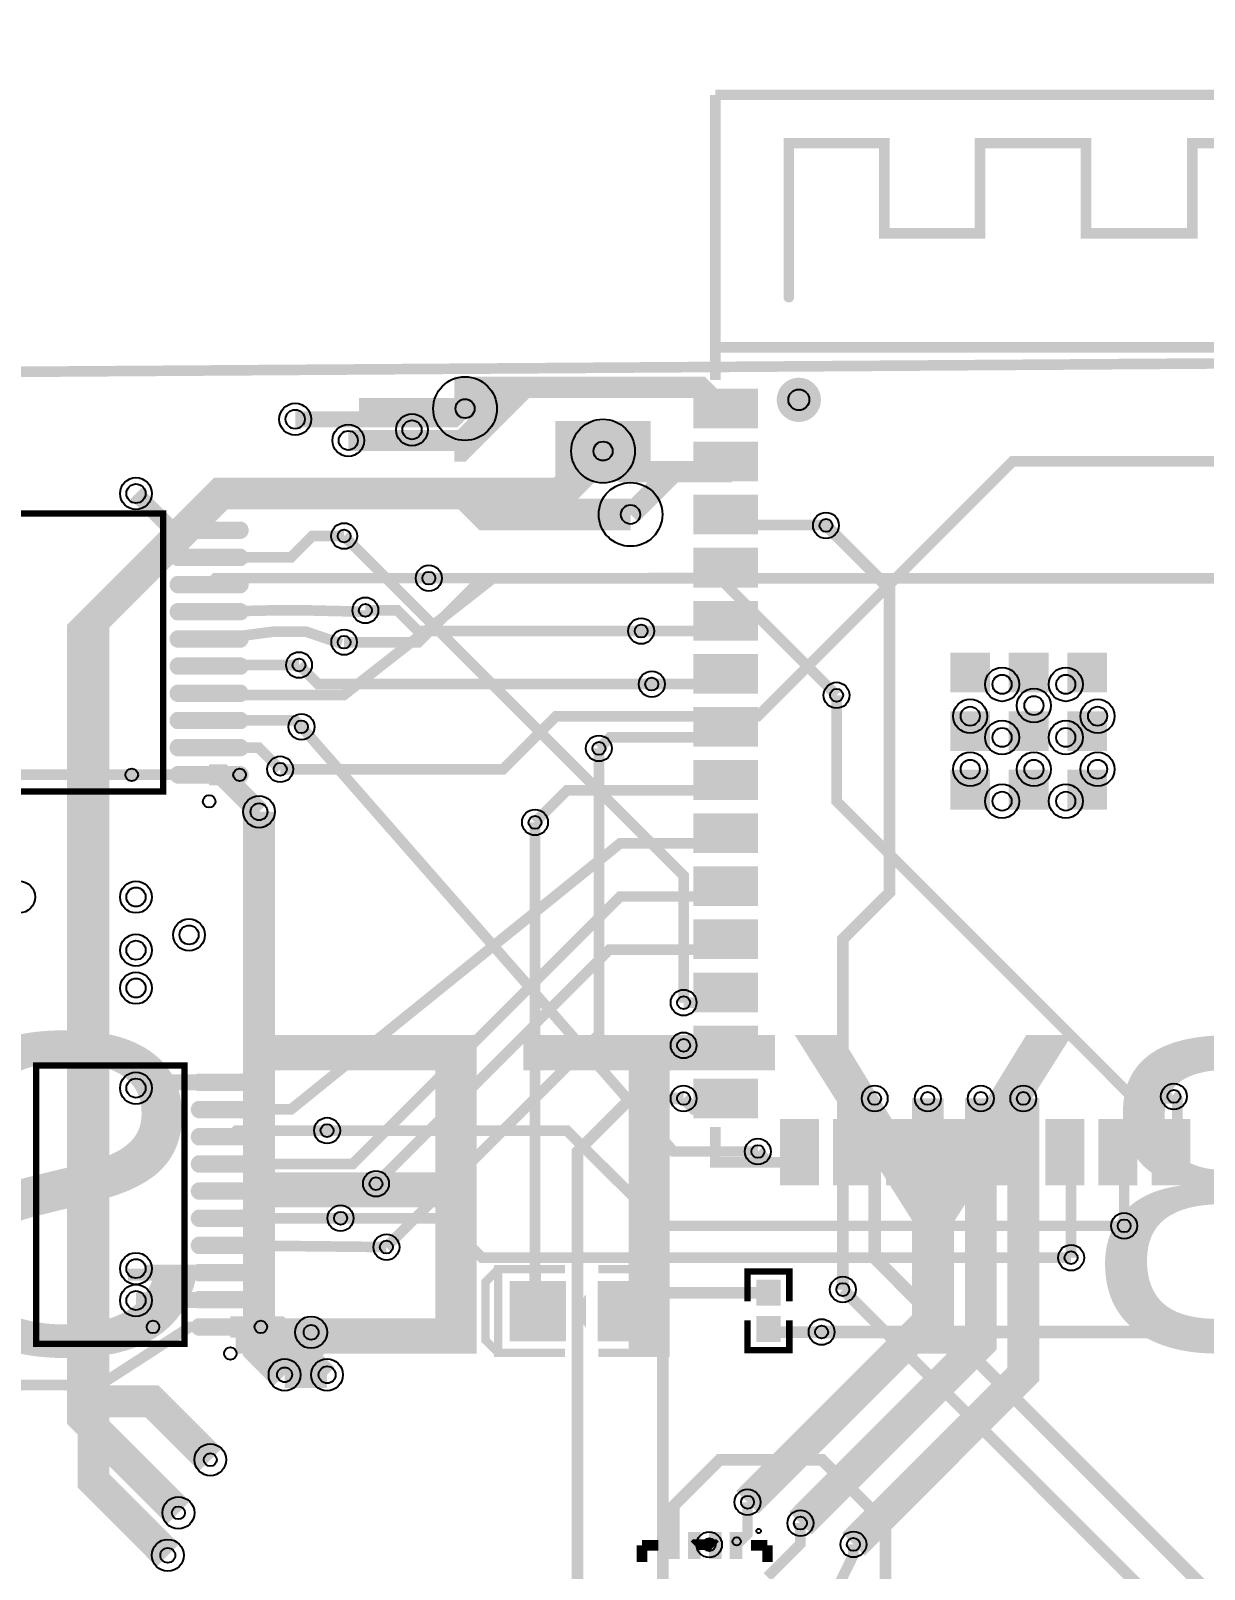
# Model space of a CAD drawing. Extents: x -4009 to 365, y -1285 to 1536.
# Drawn here: x -3369 to -2264, y 87 to 1536 of the extents above; entities that cross this region are included whole.
import ezdxf

# ---------------------------------------------------------------- set-up
doc = ezdxf.new("R2010")
doc.units = 9
for name, color, linetype, true_color in [('BoardOutLine', 7, 'Continuous', 0xff00ff), ('BottomLayer', 7, 'Continuous', 0x0000ff), ('Document', 7, 'Continuous', 0xffffff), ('Hole', 7, 'Continuous', 0x222222), ('Inner3', 7, 'Continuous', 0x00ff00), ('Inner4', 7, 'Continuous', 0xbc8e00), ('Multi-Layer', 7, 'Continuous', 0xc0c0c0), ('TopLayer', 7, 'Continuous', 0xff0000), ('TopPasteMaskLayer', 7, 'Continuous', 0x808080), ('TopSilkLayer', 7, 'Continuous', 0xffcc00), ('TopSolderMaskLayer', 7, 'Continuous', 0x800080)]:
    doc.layers.add(name, color=color, linetype=linetype, true_color=true_color)
doc.styles.get("Standard").update_dxf_attribs({"font": 'arial.ttf'})

msp = doc.modelspace()

# ---------------------------------------------------------------- hatches: boundary and pattern name
at = {"layer": 'Document'}
msp.add_hatch(color=256, dxfattribs=at).paths.add_polyline_path([(-2655, 1435), (-2655.7, 1435), (-2656.3, 1434.8), (-2656.9, 1434.6), (-2657.5, 1434.3), (-2658, 1434), (-2658.5, 1433.5), (-2659, 1433), (-2659.3, 1432.5), (-2659.6, 1431.9), (-2659.8, 1431.3), (-2660, 1430.7), (-2660, 1430), (-2660, 1285), (-2660, 1284.3), (-2659.8, 1283.7), (-2659.6, 1283.1), (-2659.3, 1282.5), (-2659, 1282), (-2658.5, 1281.5), (-2658, 1281), (-2657.5, 1280.7), (-2656.9, 1280.4), (-2656.3, 1280.2), (-2655.7, 1280), (-2655, 1280), (-2654.3, 1280), (-2653.7, 1280.2), (-2653.1, 1280.4), (-2652.5, 1280.7), (-2652, 1281), (-2651.5, 1281.5), (-2651, 1282), (-2650.7, 1282.5), (-2650.4, 1283.1), (-2650.2, 1283.7), (-2650, 1284.3), (-2650, 1285), (-2650, 1425), (-2570, 1425), (-2570, 1345), (-2570, 1344.3), (-2569.8, 1343.7), (-2569.6, 1343.1), (-2569.3, 1342.5), (-2569, 1342), (-2568.5, 1341.5), (-2568, 1341), (-2567.5, 1340.7), (-2566.9, 1340.4), (-2566.3, 1340.2), (-2565.7, 1340), (-2565, 1340), (-2475, 1340), (-2474.3, 1340), (-2473.7, 1340.2), (-2473.1, 1340.4), (-2472.5, 1340.7), (-2472, 1341), (-2471.5, 1341.5), (-2471, 1342), (-2470.7, 1342.5), (-2470.4, 1343.1), (-2470.2, 1343.7), (-2470, 1344.3), (-2470, 1345), (-2470, 1425), (-2380, 1425), (-2380, 1345), (-2380, 1344.3), (-2379.8, 1343.7), (-2379.6, 1343.1), (-2379.3, 1342.5), (-2379, 1342), (-2378.5, 1341.5), (-2378, 1341), (-2377.5, 1340.7), (-2376.9, 1340.4), (-2376.3, 1340.2), (-2375.7, 1340), (-2375, 1340), (-2275, 1340), (-2274.3, 1340), (-2273.7, 1340.2), (-2273.1, 1340.4), (-2272.5, 1340.7), (-2272, 1341), (-2271.5, 1341.5), (-2271, 1342), (-2270.7, 1342.5), (-2270.4, 1343.1), (-2270.2, 1343.7), (-2270, 1344.3), (-2270, 1345), (-2270, 1425), (-2170.7, 1425), (-2167.7, 1425), (-2167.7, 1237.7), (-2167.7, 1237), (-2167.5, 1236.4), (-2167.3, 1235.8), (-2167, 1235.2), (-2166.7, 1234.6), (-2166.2, 1234.2), (-2165.8, 1233.7), (-2165.2, 1233.4), (-2164.6, 1233.1), (-2164, 1232.9), (-2163.4, 1232.7), (-2162.7, 1232.7), (-2162.1, 1232.7), (-2161.4, 1232.9), (-2160.8, 1233.1), (-2160.2, 1233.4), (-2159.7, 1233.7), (-2159.2, 1234.2), (-2158.7, 1234.6), (-2158.4, 1235.2), (-2158.1, 1235.8), (-2157.9, 1236.4), (-2157.8, 1237), (-2157.7, 1237.7), (-2157.7, 1425), (-2087.7, 1425), (-2087.7, 1237.7), (-2087.7, 1237), (-2087.5, 1236.4), (-2087.3, 1235.8), (-2087, 1235.2), (-2086.7, 1234.6), (-2086.2, 1234.2), (-2085.8, 1233.7), (-2085.2, 1233.4), (-2084.6, 1233.1), (-2084, 1232.9), (-2083.4, 1232.7), (-2082.7, 1232.7), (-2082.1, 1232.7), (-2081.4, 1232.9), (-2080.8, 1233.1), (-2080.2, 1233.4), (-2079.7, 1233.7), (-2079.2, 1234.2), (-2078.7, 1234.6), (-2078.4, 1235.2), (-2078.1, 1235.8), (-2077.9, 1236.4), (-2077.8, 1237), (-2077.7, 1237.7), (-2077.7, 1430), (-2077.8, 1430.7), (-2077.9, 1431.3), (-2078.1, 1431.9), (-2078.4, 1432.5), (-2078.7, 1433), (-2079.2, 1433.5), (-2079.7, 1434), (-2080.2, 1434.3), (-2080.8, 1434.6), (-2081.4, 1434.8), (-2082.1, 1435), (-2082.7, 1435), (-2162.7, 1435), (-2170.7, 1435), (-2275, 1435), (-2275.7, 1435), (-2276.3, 1434.8), (-2276.9, 1434.6), (-2277.5, 1434.3), (-2278, 1434), (-2278.5, 1433.5), (-2279, 1433), (-2279.3, 1432.5), (-2279.6, 1431.9), (-2279.8, 1431.3), (-2280, 1430.7), (-2280, 1430), (-2280, 1350), (-2370, 1350), (-2370, 1430), (-2370, 1430.7), (-2370.2, 1431.3), (-2370.4, 1431.9), (-2370.7, 1432.5), (-2371, 1433), (-2371.5, 1433.5), (-2372, 1434), (-2372.5, 1434.3), (-2373.1, 1434.6), (-2373.7, 1434.8), (-2374.3, 1435), (-2375, 1435), (-2475, 1435), (-2475.7, 1435), (-2476.3, 1434.8), (-2476.9, 1434.6), (-2477.5, 1434.3), (-2478, 1434), (-2478.5, 1433.5), (-2479, 1433), (-2479.3, 1432.5), (-2479.6, 1431.9), (-2479.8, 1431.3), (-2480, 1430.7), (-2480, 1430), (-2480, 1350), (-2560, 1350), (-2560, 1430), (-2560, 1430.7), (-2560.2, 1431.3), (-2560.4, 1431.9), (-2560.7, 1432.5), (-2561, 1433), (-2561.5, 1433.5), (-2562, 1434), (-2562.5, 1434.3), (-2563.1, 1434.6), (-2563.7, 1434.8), (-2564.3, 1435), (-2565, 1435)])
at = {"layer": 'TopLayer'}
for points in [[(-2744, 1197.9), (-2685, 1197.9), (-2685, 1162.5), (-2744, 1162.5)], [(-2873.3, 1112.4), (-2873.3, 1167.6), (-2786.7, 1167.6), (-2786.7, 1112.4)], [(-2744, 1147.9), (-2685, 1147.9), (-2685, 1112.5), (-2744, 1112.5)], [(-2744, 1097.9), (-2685, 1097.9), (-2685, 1062.5), (-2744, 1062.5)], [(-3228.2, 1058.3, -0.785398), (-3228.2, 1072.6), (-3174, 1072.6, -0.785398), (-3174, 1058.3)], [(-3228.2, 1032.7, -0.785398), (-3228.2, 1047), (-3174, 1047, -0.785398), (-3174, 1032.7)], [(-2744, 1047.9), (-2685, 1047.9), (-2685, 1012.5), (-2744, 1012.5)], [(-3228.2, 1007.1, -0.785398), (-3228.2, 1021.4), (-3174, 1021.4, -0.785398), (-3174, 1007.1)], [(-3228.2, 981.5, -0.785398), (-3228.2, 995.8), (-3174, 995.8, -0.785398), (-3174, 981.5)], [(-2744, 997.9), (-2685, 997.9), (-2685, 962.5), (-2744, 962.5)], [(-3228.2, 955.9, -0.785398), (-3228.2, 970.2), (-3174, 970.2, -0.785398), (-3174, 955.9)], [(-3228.2, 930.3, -0.785398), (-3228.2, 944.6), (-3174, 944.6, -0.785398), (-3174, 930.3)], [(-2744, 947.9), (-2685, 947.9), (-2685, 912.5), (-2744, 912.5)], [(-2501.9, 913.7), (-2501.9, 949.1), (-2466.5, 949.1), (-2466.5, 913.7)], [(-2446.8, 913.7), (-2446.8, 949.1), (-2411.3, 949.1), (-2411.3, 913.7)], [(-2391.7, 913.7), (-2391.7, 949.1), (-2356.2, 949.1), (-2356.2, 913.7)], [(-3228.2, 904.7, -0.785398), (-3228.2, 919), (-3174, 919, -0.785398), (-3174, 904.7)], [(-3228.2, 879.1, -0.785398), (-3228.2, 893.4), (-3174, 893.4, -0.785398), (-3174, 879.1)], [(-2744, 897.9), (-2685, 897.9), (-2685, 862.5), (-2744, 862.5)], [(-2501.9, 858.5), (-2501.9, 894), (-2466.5, 894), (-2466.5, 858.5)], [(-2446.8, 858.5), (-2446.8, 894), (-2411.3, 894), (-2411.3, 858.5)], [(-2391.7, 858.5), (-2391.7, 894), (-2356.2, 894), (-2356.2, 858.5)], [(-3228.2, 853.5, -0.785398), (-3228.2, 867.9), (-3174, 867.9, -0.785398), (-3174, 853.5)], [(-3228.2, 827.9, -0.785398), (-3228.2, 842.3), (-3174, 842.3, -0.785398), (-3174, 827.9)], [(-2744, 847.9), (-2685, 847.9), (-2685, 812.5), (-2744, 812.5)], [(-2501.9, 803.4), (-2501.9, 838.9), (-2466.5, 838.9), (-2466.5, 803.4)], [(-2446.8, 803.4), (-2446.8, 838.8), (-2411.3, 838.8), (-2411.3, 803.4)], [(-2391.7, 803.4), (-2391.7, 838.9), (-2356.2, 838.9), (-2356.2, 803.4)], [(-2744, 797.9), (-2685, 797.9), (-2685, 762.5), (-2744, 762.5)], [(-2744, 747.9), (-2685, 747.9), (-2685, 712.5), (-2744, 712.5)], [(-2744, 697.9), (-2685, 697.9), (-2685, 662.5), (-2744, 662.5)], [(-2744, 647.9), (-2685, 647.9), (-2685, 612.5), (-2744, 612.5)], [(-2744, 597.9), (-2685, 597.9), (-2685, 562.5), (-2744, 562.5)], [(-3208.2, 538.3, -0.785398), (-3208.2, 552.6), (-3154, 552.6, -0.785398), (-3154, 538.3)], [(-2744, 547.9), (-2685, 547.9), (-2685, 512.5), (-2744, 512.5)], [(-3208.2, 512.7, -0.785398), (-3208.2, 527), (-3154, 527, -0.785398), (-3154, 512.7)], [(-2662.7, 450.3), (-2662.7, 509.3), (-2627.3, 509.3), (-2627.3, 450.3)], [(-2612.7, 450.3), (-2612.7, 509.3), (-2577.3, 509.3), (-2577.3, 450.3)], [(-2562.7, 450.3), (-2562.7, 509.3), (-2527.3, 509.3), (-2527.3, 450.3)], [(-2512.7, 450.3), (-2512.7, 509.3), (-2477.3, 509.3), (-2477.3, 450.3)], [(-2462.7, 450.3), (-2462.7, 509.3), (-2427.3, 509.3), (-2427.3, 450.3)], [(-2412.7, 450.3), (-2412.7, 509.3), (-2377.3, 509.3), (-2377.3, 450.3)], [(-2362.7, 450.3), (-2362.7, 509.3), (-2327.3, 509.3), (-2327.3, 450.3)], [(-2312.7, 450.3), (-2312.7, 509.3), (-2277.3, 509.3), (-2277.3, 450.3)], [(-3208.2, 487.1, -0.785398), (-3208.2, 501.4), (-3154, 501.4, -0.785398), (-3154, 487.1)], [(-3208.2, 461.5, -0.785398), (-3208.2, 475.8), (-3154, 475.8, -0.785398), (-3154, 461.5)], [(-3208.2, 435.9, -0.785398), (-3208.2, 450.2), (-3154, 450.2, -0.785398), (-3154, 435.9)], [(-3208.2, 410.3, -0.785398), (-3208.2, 424.6), (-3154, 424.6, -0.785398), (-3154, 410.3)], [(-3208.2, 384.7, -0.785398), (-3208.2, 399), (-3154, 399, -0.785398), (-3154, 384.7)], [(-3208.2, 359.1, -0.785398), (-3208.2, 373.4), (-3154, 373.4, -0.785398), (-3154, 359.1)], [(-3208.2, 333.5, -0.785398), (-3208.2, 347.9), (-3154, 347.9, -0.785398), (-3154, 333.5)], [(-2865.7, 302.5), (-2916.9, 302.5), (-2916.9, 357.5), (-2865.7, 357.5)], [(-2783.1, 302.5), (-2834.2, 302.5), (-2834.2, 357.5), (-2783.1, 357.5)], [(-2684.8, 336.2), (-2663.5, 336.2), (-2663.5, 358.4), (-2684.8, 358.4)], [(-3208.2, 307.9, -0.785398), (-3208.2, 322.3), (-3154, 322.3, -0.785398), (-3154, 307.9)], [(-2684.8, 324.4), (-2663.5, 324.4), (-2663.5, 302.1), (-2684.8, 302.1)], [(-2768.7, 121.1), (-2758.8, 121.1), (-2758.8, 97.5), (-2768.7, 97.5)], [(-2749, 121.1), (-2739.1, 121.1), (-2739.1, 97.5), (-2749, 97.5)], [(-2729.3, 121.1), (-2719.4, 121.1), (-2719.4, 97.5), (-2729.3, 97.5)], [(-2709.6, 121.1), (-2699.8, 121.1), (-2699.8, 97.5), (-2709.6, 97.5)]]:
    msp.add_hatch(color=256, dxfattribs=at).paths.add_polyline_path(points)
at = {"layer": 'TopPasteMaskLayer'}
for points in [[(-2744, 1197.9), (-2685, 1197.9), (-2685, 1162.5), (-2744, 1162.5)], [(-2873.3, 1112.4), (-2873.3, 1167.6), (-2786.7, 1167.6), (-2786.7, 1112.4)], [(-2744, 1147.9), (-2685, 1147.9), (-2685, 1112.5), (-2744, 1112.5)], [(-2744, 1097.9), (-2685, 1097.9), (-2685, 1062.5), (-2744, 1062.5)], [(-3228.2, 1058.3, -0.785398), (-3228.2, 1072.6), (-3174, 1072.6, -0.785398), (-3174, 1058.3)], [(-3228.2, 1032.7, -0.785398), (-3228.2, 1047), (-3174, 1047, -0.785398), (-3174, 1032.7)], [(-2744, 1047.9), (-2685, 1047.9), (-2685, 1012.5), (-2744, 1012.5)], [(-3228.2, 1007.1, -0.785398), (-3228.2, 1021.4), (-3174, 1021.4, -0.785398), (-3174, 1007.1)], [(-3228.2, 981.5, -0.785398), (-3228.2, 995.8), (-3174, 995.8, -0.785398), (-3174, 981.5)], [(-2744, 997.9), (-2685, 997.9), (-2685, 962.5), (-2744, 962.5)], [(-3228.2, 955.9, -0.785398), (-3228.2, 970.2), (-3174, 970.2, -0.785398), (-3174, 955.9)], [(-3228.2, 930.3, -0.785398), (-3228.2, 944.6), (-3174, 944.6, -0.785398), (-3174, 930.3)], [(-2744, 947.9), (-2685, 947.9), (-2685, 912.5), (-2744, 912.5)], [(-2501.9, 913.7), (-2501.9, 949.1), (-2466.5, 949.1), (-2466.5, 913.7)], [(-2446.8, 913.7), (-2446.8, 949.1), (-2411.3, 949.1), (-2411.3, 913.7)], [(-2391.7, 913.7), (-2391.7, 949.1), (-2356.2, 949.1), (-2356.2, 913.7)], [(-3228.2, 904.7, -0.785398), (-3228.2, 919), (-3174, 919, -0.785398), (-3174, 904.7)], [(-3228.2, 879.1, -0.785398), (-3228.2, 893.4), (-3174, 893.4, -0.785398), (-3174, 879.1)], [(-2744, 897.9), (-2685, 897.9), (-2685, 862.5), (-2744, 862.5)], [(-2501.9, 858.5), (-2501.9, 894), (-2466.5, 894), (-2466.5, 858.5)], [(-2446.8, 858.5), (-2446.8, 894), (-2411.3, 894), (-2411.3, 858.5)], [(-2391.7, 858.5), (-2391.7, 894), (-2356.2, 894), (-2356.2, 858.5)], [(-3228.2, 853.5, -0.785398), (-3228.2, 867.9), (-3174, 867.9, -0.785398), (-3174, 853.5)], [(-3228.2, 827.9, -0.785398), (-3228.2, 842.3), (-3174, 842.3, -0.785398), (-3174, 827.9)], [(-2744, 847.9), (-2685, 847.9), (-2685, 812.5), (-2744, 812.5)], [(-2501.9, 803.4), (-2501.9, 838.9), (-2466.5, 838.9), (-2466.5, 803.4)], [(-2446.8, 803.4), (-2446.8, 838.8), (-2411.3, 838.8), (-2411.3, 803.4)], [(-2391.7, 803.4), (-2391.7, 838.9), (-2356.2, 838.9), (-2356.2, 803.4)], [(-2744, 797.9), (-2685, 797.9), (-2685, 762.5), (-2744, 762.5)], [(-2744, 747.9), (-2685, 747.9), (-2685, 712.5), (-2744, 712.5)], [(-2744, 697.9), (-2685, 697.9), (-2685, 662.5), (-2744, 662.5)], [(-2744, 647.9), (-2685, 647.9), (-2685, 612.5), (-2744, 612.5)], [(-2744, 597.9), (-2685, 597.9), (-2685, 562.5), (-2744, 562.5)], [(-3208.2, 538.3, -0.785398), (-3208.2, 552.6), (-3154, 552.6, -0.785398), (-3154, 538.3)], [(-2744, 547.9), (-2685, 547.9), (-2685, 512.5), (-2744, 512.5)], [(-3208.2, 512.7, -0.785398), (-3208.2, 527), (-3154, 527, -0.785398), (-3154, 512.7)], [(-2662.7, 450.3), (-2662.7, 509.3), (-2627.3, 509.3), (-2627.3, 450.3)], [(-2612.7, 450.3), (-2612.7, 509.3), (-2577.3, 509.3), (-2577.3, 450.3)], [(-2562.7, 450.3), (-2562.7, 509.3), (-2527.3, 509.3), (-2527.3, 450.3)], [(-2512.7, 450.3), (-2512.7, 509.3), (-2477.3, 509.3), (-2477.3, 450.3)], [(-2462.7, 450.3), (-2462.7, 509.3), (-2427.3, 509.3), (-2427.3, 450.3)], [(-2412.7, 450.3), (-2412.7, 509.3), (-2377.3, 509.3), (-2377.3, 450.3)], [(-2362.7, 450.3), (-2362.7, 509.3), (-2327.3, 509.3), (-2327.3, 450.3)], [(-2312.7, 450.3), (-2312.7, 509.3), (-2277.3, 509.3), (-2277.3, 450.3)], [(-3208.2, 487.1, -0.785398), (-3208.2, 501.4), (-3154, 501.4, -0.785398), (-3154, 487.1)], [(-3208.2, 461.5, -0.785398), (-3208.2, 475.8), (-3154, 475.8, -0.785398), (-3154, 461.5)], [(-3208.2, 435.9, -0.785398), (-3208.2, 450.2), (-3154, 450.2, -0.785398), (-3154, 435.9)], [(-3208.2, 410.3, -0.785398), (-3208.2, 424.6), (-3154, 424.6, -0.785398), (-3154, 410.3)], [(-3208.2, 384.7, -0.785398), (-3208.2, 399), (-3154, 399, -0.785398), (-3154, 384.7)], [(-3208.2, 359.1, -0.785398), (-3208.2, 373.4), (-3154, 373.4, -0.785398), (-3154, 359.1)], [(-3208.2, 333.5, -0.785398), (-3208.2, 347.9), (-3154, 347.9, -0.785398), (-3154, 333.5)], [(-2865.7, 302.5), (-2916.9, 302.5), (-2916.9, 357.5), (-2865.7, 357.5)], [(-2783.1, 302.5), (-2834.2, 302.5), (-2834.2, 357.5), (-2783.1, 357.5)], [(-2683.2, 335.6), (-2665.1, 335.6), (-2663.5, 337.1), (-2663.5, 356.9), (-2665.1, 358.4), (-2683.2, 358.4), (-2684.8, 356.9), (-2684.8, 337.1)], [(-3208.2, 307.9, -0.785398), (-3208.2, 322.3), (-3154, 322.3, -0.785398), (-3154, 307.9)], [(-2683.2, 324.9), (-2665.1, 324.9), (-2663.5, 323.4), (-2663.5, 303.7), (-2665.1, 302.1), (-2683.2, 302.1), (-2684.8, 303.7), (-2684.8, 323.4)], [(-2768.7, 121.1), (-2758.8, 121.1), (-2758.8, 97.5), (-2768.7, 97.5)], [(-2749, 121.1), (-2739.1, 121.1), (-2739.1, 97.5), (-2749, 97.5)], [(-2729.3, 121.1), (-2719.4, 121.1), (-2719.4, 97.5), (-2729.3, 97.5)], [(-2709.6, 121.1), (-2699.8, 121.1), (-2699.8, 97.5), (-2709.6, 97.5)]]:
    msp.add_hatch(color=256, dxfattribs=at).paths.add_polyline_path(points)
at = {"layer": 'TopSilkLayer'}
for points in [[(-2666.4, 1188.3), (-2666.4, 1189.6), (-2666.2, 1190.9), (-2666, 1192.2), (-2665.7, 1193.4), (-2665.4, 1194.7), (-2664.9, 1195.9), (-2664.4, 1197.1), (-2663.8, 1198.3), (-2663.2, 1199.4), (-2662.4, 1200.5), (-2661.6, 1201.5), (-2660.8, 1202.5), (-2659.8, 1203.4), (-2658.9, 1204.3), (-2657.8, 1205.1), (-2656.7, 1205.8), (-2655.6, 1206.5), (-2654.5, 1207.1), (-2653.3, 1207.6), (-2652, 1208.1), (-2650.8, 1208.4), (-2649.5, 1208.7), (-2648.2, 1208.9), (-2646.9, 1209), (-2645.6, 1209.1), (-2644.3, 1209), (-2643, 1208.9), (-2641.7, 1208.7), (-2640.4, 1208.4), (-2639.2, 1208.1), (-2637.9, 1207.6), (-2636.7, 1207.1), (-2635.6, 1206.5), (-2634.4, 1205.8), (-2633.4, 1205.1), (-2632.3, 1204.3), (-2631.3, 1203.4), (-2630.4, 1202.5), (-2629.6, 1201.5), (-2628.8, 1200.5), (-2628, 1199.4), (-2627.4, 1198.3), (-2626.8, 1197.1), (-2626.2, 1195.9), (-2625.8, 1194.7), (-2625.4, 1193.4), (-2625.1, 1192.2), (-2624.9, 1190.9), (-2624.8, 1189.6), (-2624.8, 1188.3), (-2624.8, 1187), (-2624.9, 1185.7), (-2625.1, 1184.4), (-2625.4, 1183.1), (-2625.8, 1181.8), (-2626.2, 1180.6), (-2626.8, 1179.4), (-2627.4, 1178.2), (-2628, 1177.1), (-2628.8, 1176), (-2629.6, 1175), (-2630.4, 1174), (-2631.3, 1173.1), (-2632.3, 1172.2), (-2633.4, 1171.4), (-2634.4, 1170.7), (-2635.6, 1170), (-2636.7, 1169.4), (-2637.9, 1168.9), (-2639.2, 1168.5), (-2640.4, 1168.1), (-2641.7, 1167.8), (-2643, 1167.6), (-2644.3, 1167.5), (-2645.6, 1167.5), (-2646.9, 1167.5), (-2648.2, 1167.6), (-2649.5, 1167.8), (-2650.8, 1168.1), (-2652, 1168.5), (-2653.3, 1168.9), (-2654.5, 1169.4), (-2655.6, 1170), (-2656.7, 1170.7), (-2657.8, 1171.4), (-2658.9, 1172.2), (-2659.8, 1173.1), (-2660.8, 1174), (-2661.6, 1175), (-2662.4, 1176), (-2663.2, 1177.1), (-2663.8, 1178.2), (-2664.4, 1179.4), (-2664.9, 1180.6), (-2665.4, 1181.8), (-2665.7, 1183.1), (-2666, 1184.4), (-2666.2, 1185.7), (-2666.4, 1187), (-2666.4, 1188.3)], [(-2846.1, 314.3), (-2846.1, 345.7), (-2857.9, 330)]]:
    msp.add_hatch(color=256, dxfattribs=at).paths.add_polyline_path(points)
at = {"layer": 'TopSolderMaskLayer'}
for points in [[(-2745, 1198.9), (-2684, 1198.9), (-2684, 1161.5), (-2745, 1161.5)], [(-2874.9, 1111.8), (-2874.9, 1168.2), (-2785.1, 1168.2), (-2785.1, 1111.8)], [(-2745, 1148.9), (-2684, 1148.9), (-2684, 1111.5), (-2745, 1111.5)], [(-2745, 1098.9), (-2684, 1098.9), (-2684, 1061.5), (-2745, 1061.5)], [(-3232, 1057.3, -0.785398), (-3232, 1073.6), (-3170.2, 1073.6, -0.785398), (-3170.2, 1057.3)], [(-3232, 1031.7, -0.785398), (-3232, 1048), (-3170.2, 1048, -0.785398), (-3170.2, 1031.7)], [(-2745, 1048.9), (-2684, 1048.9), (-2684, 1011.5), (-2745, 1011.5)], [(-3232, 1006.1, -0.785398), (-3232, 1022.4), (-3170.2, 1022.4, -0.785398), (-3170.2, 1006.1)], [(-3232, 980.5, -0.785398), (-3232, 996.8), (-3170.2, 996.8, -0.785398), (-3170.2, 980.5)], [(-2745, 998.9), (-2684, 998.9), (-2684, 961.5), (-2745, 961.5)], [(-3232, 954.9, -0.785398), (-3232, 971.2), (-3170.2, 971.2, -0.785398), (-3170.2, 954.9)], [(-3232, 929.3, -0.785398), (-3232, 945.6), (-3170.2, 945.6, -0.785398), (-3170.2, 929.3)], [(-2745, 948.9), (-2684, 948.9), (-2684, 911.5), (-2745, 911.5)], [(-2502.9, 912.7), (-2502.9, 950.1), (-2465.5, 950.1), (-2465.5, 912.7)], [(-2447.8, 912.7), (-2447.8, 950.1), (-2410.3, 950.1), (-2410.3, 912.7)], [(-2392.7, 912.7), (-2392.7, 950.1), (-2355.2, 950.1), (-2355.2, 912.7)], [(-3232, 903.7, -0.785398), (-3232, 920), (-3170.2, 920, -0.785398), (-3170.2, 903.7)], [(-2745, 898.9), (-2684, 898.9), (-2684, 861.5), (-2745, 861.5)], [(-3232, 878.1, -0.785398), (-3232, 894.4), (-3170.2, 894.4, -0.785398), (-3170.2, 878.1)], [(-2502.9, 857.5), (-2502.9, 895), (-2465.5, 895), (-2465.5, 857.5)], [(-2447.8, 857.5), (-2447.8, 895), (-2410.3, 895), (-2410.3, 857.5)], [(-2392.7, 857.5), (-2392.7, 895), (-2355.2, 895), (-2355.2, 857.5)], [(-3232, 852.5, -0.785398), (-3232, 868.9), (-3170.2, 868.9, -0.785398), (-3170.2, 852.5)], [(-3232, 826.9, -0.785398), (-3232, 843.3), (-3170.2, 843.3, -0.785398), (-3170.2, 826.9)], [(-2745, 848.9), (-2684, 848.9), (-2684, 811.5), (-2745, 811.5)], [(-2502.9, 802.4), (-2502.9, 839.9), (-2465.5, 839.9), (-2465.5, 802.4)], [(-2447.8, 802.4), (-2447.8, 839.8), (-2410.3, 839.8), (-2410.3, 802.4)], [(-2392.7, 802.4), (-2392.7, 839.9), (-2355.2, 839.9), (-2355.2, 802.4)], [(-2745, 798.9), (-2684, 798.9), (-2684, 761.5), (-2745, 761.5)], [(-2745, 748.9), (-2684, 748.9), (-2684, 711.5), (-2745, 711.5)], [(-2745, 698.9), (-2684, 698.9), (-2684, 661.5), (-2745, 661.5)], [(-2745, 648.9), (-2684, 648.9), (-2684, 611.5), (-2745, 611.5)], [(-2745, 598.9), (-2684, 598.9), (-2684, 561.5), (-2745, 561.5)], [(-3212, 537.3, -0.785398), (-3212, 553.6), (-3150.2, 553.6, -0.785398), (-3150.2, 537.3)], [(-2745, 548.9), (-2684, 548.9), (-2684, 511.5), (-2745, 511.5)], [(-3212, 511.7, -0.785398), (-3212, 528), (-3150.2, 528, -0.785398), (-3150.2, 511.7)], [(-2663.3, 448.6), (-2663.3, 511), (-2626.7, 511), (-2626.7, 448.6)], [(-2613.3, 448.6), (-2613.3, 511), (-2576.7, 511), (-2576.7, 448.6)], [(-2563.3, 448.6), (-2563.3, 511), (-2526.7, 511), (-2526.7, 448.6)], [(-2513.3, 448.6), (-2513.3, 511), (-2476.7, 511), (-2476.7, 448.6)], [(-2463.3, 448.6), (-2463.3, 511), (-2426.7, 511), (-2426.7, 448.6)], [(-2413.3, 448.6), (-2413.3, 511), (-2376.7, 511), (-2376.7, 448.6)], [(-2363.3, 448.6), (-2363.3, 511), (-2326.7, 511), (-2326.7, 448.6)], [(-2313.3, 448.6), (-2313.3, 511), (-2276.7, 511), (-2276.7, 448.6)], [(-3212, 486.1, -0.785398), (-3212, 502.4), (-3150.2, 502.4, -0.785398), (-3150.2, 486.1)], [(-3212, 460.5, -0.785398), (-3212, 476.8), (-3150.2, 476.8, -0.785398), (-3150.2, 460.5)], [(-3212, 434.9, -0.785398), (-3212, 451.2), (-3150.2, 451.2, -0.785398), (-3150.2, 434.9)], [(-3212, 409.3, -0.785398), (-3212, 425.6), (-3150.2, 425.6, -0.785398), (-3150.2, 409.3)], [(-3212, 383.7, -0.785398), (-3212, 400), (-3150.2, 400, -0.785398), (-3150.2, 383.7)], [(-3212, 358.1, -0.785398), (-3212, 374.4), (-3150.2, 374.4, -0.785398), (-3150.2, 358.1)], [(-3212, 332.5, -0.785398), (-3212, 348.9), (-3150.2, 348.9, -0.785398), (-3150.2, 332.5)], [(-2864.8, 301.5), (-2918, 301.5), (-2918, 358.5), (-2864.8, 358.5)], [(-2782, 301.5), (-2835.2, 301.5), (-2835.2, 358.5), (-2782, 358.5)], [(-2685.7, 335.1), (-2662.6, 335.1), (-2662.6, 359.5), (-2685.7, 359.5)], [(-3212, 306.9, -0.785398), (-3212, 323.3), (-3150.2, 323.3, -0.785398), (-3150.2, 306.9)], [(-2685.7, 325.4), (-2662.6, 325.4), (-2662.6, 301), (-2685.7, 301)], [(-2769.7, 122.1), (-2757.8, 122.1), (-2757.8, 96.5), (-2769.7, 96.5)], [(-2750, 122.1), (-2738.1, 122.1), (-2738.1, 96.5), (-2750, 96.5)], [(-2730.3, 122.1), (-2718.4, 122.1), (-2718.4, 96.5), (-2730.3, 96.5)], [(-2710.6, 122.1), (-2698.8, 122.1), (-2698.8, 96.5), (-2710.6, 96.5)]]:
    msp.add_hatch(color=256, dxfattribs=at).paths.add_polyline_path(points)

# ---------------------------------------------------------------- linework, layer by layer
at = {"layer": 'BoardOutLine', "const_width": 10}
msp.add_lwpolyline([(-4004.1, 1210.3), (295.9, 1240.3)], dxfattribs=at)
at = {"layer": 'BottomLayer'}
for points, const_width in [([(-2829.9, 1140), (-2870, 1100), (-3190, 1100), (-3310, 980), (-3310, 170), (-3240, 100)], 30), ([(-2804.1, 1080.3), (-2940.2, 1080.3), (-2960, 1100), (-3190, 1100), (-3320, 970), (-3320, 230), (-3230, 140)], 30), ([(-3073.9, 960), (-3003.9, 960), (-2943.9, 1020)], 10), ([(-2943.9, 1020), (-2124.3, 1020.3)], 10), ([(-2609.9, 910), (-2609.9, 810), (-2330.2, 530.3), (-2294.1, 530.3)], 10), ([(-2684.1, 480.3), (-2763.6, 480.3), (-3114.1, 880.3)], 10), ([(-3154.1, 800.3), (-3154.1, 294.1), (-3130, 270)], 30), ([(-3090, 500), (-2863.9, 500), (-2774.1, 410.3), (-2339.1, 410.3)], 10), ([(-2624.1, 310.3), (-1604.1, 310.3), (-1474.1, 440.3)], 12), ([(-3077.3, 417.5), (-2981.4, 417.5), (-2944.1, 380.3), (-2389.1, 380.3)], 10), ([(-3130, 270), (-3105, 295), (-3105, 310)], 25), ([(-3130, 270), (-3130, 270), (-3090, 270)], 25), ([(-3320, 245.1), (-3255.1, 245.1), (-3200, 190)], 30)]:
    msp.add_lwpolyline(points, dxfattribs=dict(at, const_width=const_width))
at = {"layer": 'Document'}
for centre, radius in [((-2645.6, 1188.3), 9.84), ((-3172.4, 835.1), 5.91), ((-3152.4, 315.1), 5.91), ((-2704.1, 113.1), 3.94)]:
    msp.add_circle(centre, radius, dxfattribs=at)
at = {"layer": 'Hole'}
for centre, radius in [((-2960, 1180), 9), ((-3120, 1170), 9), ((-3010, 1160), 9), ((-3070, 1150), 9), ((-2830, 1140), 9), ((-3270, 1100), 9), ((-2804.1, 1080.3), 9), ((-2620, 1070), 6.1), ((-3073.9, 1060), 6.1), ((-2994.1, 1020.3), 6.1), ((-3053.9, 990), 6.1), ((-2794.1, 970.5), 6.1), ((-3073.9, 960), 6), ((-3116.4, 938.5), 6.1), ((-2454.1, 920.3), 9), ((-2394.1, 920.3), 9), ((-2784.1, 920.5), 6.1), ((-2610, 910), 6.1), ((-2484.1, 890.3), 9), ((-2424.1, 900.3), 9), ((-2364.1, 890.3), 9), ((-3114.1, 880.3), 6.1), ((-2454.1, 870.3), 9), ((-2394.1, 870.3), 9), ((-2833.9, 860), 6.1), ((-3134.1, 840.3), 6.1), ((-2484.1, 840.3), 9), ((-2424.1, 840.3), 9), ((-2364.1, 840.3), 9), ((-2454.1, 810.3), 9), ((-2394.1, 810.3), 9), ((-3154.1, 800.3), 8), ((-2894.1, 790.3), 6.1), ((-3270, 720), 9), ((-3220, 684.3), 9), ((-3270, 669.9), 9), ((-3270, 634.3), 9), ((-2754.1, 620.5), 6.1), ((-2754.1, 580.3), 6.1), ((-3270, 540), 9), ((-2754.1, 530.3), 6.1), ((-2574.1, 530.3), 6.1), ((-2524.1, 530.3), 6.1), ((-2474.1, 530.3), 6.1), ((-2434.1, 530.3), 6.1), ((-2292.2, 532.2), 6.1), ((-3090, 500), 6.1), ((-2684.1, 480.3), 6.1), ((-3043.9, 450), 6.1), ((-3077.3, 417.5), 6.1), ((-2339.1, 410.3), 6.1), ((-3034.1, 390.3), 6.1), ((-3270, 370), 9), ((-2389.1, 380.3), 6.1), ((-3270, 340), 9), ((-2604.1, 350.3), 6.1), ((-3105, 310), 7), ((-2624.1, 310.3), 6.1), ((-3130, 270), 7), ((-3090, 270), 8), ((-3200, 190), 6.1), ((-3230, 140), 6.1), ((-2693.9, 150), 6.1), ((-2644.1, 130.3), 6.1), ((-2730, 110), 6), ((-2594.1, 110.3), 6.1), ((-3240, 100), 7)]:
    msp.add_circle(centre, radius, dxfattribs=at)
at = {"layer": 'Inner3'}
for points, const_width in [([(-3134.1, 840.3), (-2924.1, 840.3), (-2874.1, 890.3), (-2684.1, 890.3), (-2444.1, 1130.3), (-2064.1, 1130.5)], 10), ([(-2794.1, 970.5), (-3004.3, 970.5), (-3023.9, 990), (-3053.9, 990)], 10), ([(-2784.1, 920.5), (-3098.4, 920.5), (-3116.4, 938.5)], 10), ([(-3034.1, 390.3), (-2833.9, 590.5), (-2833.9, 860)], 10), ([(-3043.9, 450), (-2894.1, 599.7), (-2894.1, 790.3)], 10), ([(-2574.1, 530.3), (-2574.1, 380), (-2220, 25.9), (-2220, -200)], 12), ([(-2604.1, 350.3), (-2284.1, 30.3), (-2284.1, -609.7)], 11)]:
    msp.add_lwpolyline(points, dxfattribs=dict(at, const_width=const_width))
at = {"layer": 'Inner4'}
for points, const_width in [([(-2619.9, 1070), (-2560, 1010), (-2560, 724.4), (-2604.1, 680.3), (-2604.1, 350.3)], 11), ([(-2754.1, 620.5), (-2754.1, 740.3), (-3073.9, 1060)], 10), ([(-2994.1, 1020.3), (-2720.3, 1020.3), (-2610, 910)], 10), ([(-2754.1, 580.3), (-2854.1, 480.3), (-2854.1, -843.4), (-2734.1, -979.7), (-2604.1, -979.7), (-2524.1, -1059.7), (-2524.1, -1179.7)], 11), ([(-2524.1, 530.3), (-2524.1, 319.7), (-2693.9, 150)], 30), ([(-2474.1, 530.3), (-2474.1, 300.3), (-2644.1, 130.3)], 30), ([(-2434.1, 530.3), (-2434.1, 270.3), (-2594.1, 110.3)], 30), ([(-2754.1, 530.3), (-2773.8, 530.3), (-2773.8, -770), (-2674.1, -869.7), (-2504.1, -869.7), (-2424.1, -949.7), (-2424.1, -1179.7)], 11)]:
    msp.add_lwpolyline(points, dxfattribs=dict(at, const_width=const_width))
at = {"layer": 'Multi-Layer'}
for centre, radius in [((-2960, 1180), 30), ((-3120, 1170), 15), ((-3010, 1160), 15), ((-3070, 1150), 15), ((-2830, 1140), 30), ((-3270, 1100), 15), ((-2804.1, 1080.3), 30), ((-2620, 1070), 12.2), ((-3073.9, 1060), 12.2), ((-2994.1, 1020.3), 12.2), ((-3053.9, 990), 12.2), ((-3073.9, 960), 12), ((-2794.1, 970.5), 12.2), ((-3116.4, 938.5), 12.2), ((-2784.1, 920.5), 12.2), ((-2454.1, 920.3), 16), ((-2394.1, 920.3), 16), ((-2610, 910), 12.2), ((-2424.1, 900.3), 16), ((-2484.1, 890.3), 16), ((-2364.1, 890.3), 16), ((-3114.1, 880.3), 12.2), ((-2454.1, 870.3), 16), ((-2394.1, 870.3), 16), ((-2833.9, 860), 12.2), ((-2484.1, 840.3), 16), ((-2424.1, 840.3), 16), ((-2364.1, 840.3), 16), ((-3134.1, 840.3), 12.2), ((-2454.1, 810.3), 16), ((-2394.1, 810.3), 16), ((-3154.1, 800.3), 15), ((-2894.1, 790.3), 12.2), ((-3380, 720), 15), ((-3270, 720), 15), ((-3220, 684.3), 15), ((-3270, 669.9), 15), ((-3270, 634.3), 15), ((-2754.1, 620.5), 12.2), ((-2754.1, 580.3), 12.2), ((-3270, 540), 15), ((-2754.1, 530.3), 12.2), ((-2574.1, 530.3), 12.2), ((-2524.1, 530.3), 12.2), ((-2474.1, 530.3), 12.2), ((-2434.1, 530.3), 12.2), ((-2292.2, 532.2), 12.2), ((-3090, 500), 12.2), ((-2684.1, 480.3), 12.2), ((-3043.9, 450), 12.2), ((-3077.3, 417.5), 12.2), ((-2339.1, 410.3), 12.2), ((-3034.1, 390.3), 12.2), ((-2389.1, 380.3), 12.2), ((-3270, 370), 15), ((-2604.1, 350.3), 12.2), ((-3270, 340), 15), ((-3105, 310), 15), ((-2624.1, 310.3), 12.2), ((-3130, 270), 15), ((-3090, 270), 15), ((-3200, 190), 15), ((-2693.9, 150), 12.2), ((-3230, 140), 15), ((-2644.1, 130.3), 12.2), ((-2730, 110), 12), ((-2594.1, 110.3), 12.2), ((-3240, 100), 15)]:
    msp.add_circle(centre, radius, dxfattribs=at)
at = {"layer": 'TopLayer'}
for points, const_width in [([(-2912.5, 1200), (-2962.5, 1150), (-3070, 1150)], 20), ([(-2905, 1200), (-2925, 1180), (-3060, 1180)], 20), ([(-2903.6, 1200), (-2963.6, 1140), (-2970, 1140)], 20), ([(-2708.6, 1170.5), (-2738.2, 1200), (-2960, 1200), (-2960, 1180)], 20), ([(-2960, 1180), (-2970, 1170), (-3120, 1170)], 15), ([(-2708.6, 1120.5), (-2810.5, 1120.5), (-2830, 1140)], 20), ([(-2708.6, 1120.5), (-2763.9, 1120.5), (-2804.1, 1080.3)], 20), ([(-3201.1, 1065.4), (-3235.4, 1065.4), (-3270, 1100)], 15), ([(-2708.6, 1070.5), (-2620.5, 1070.5), (-2620, 1070)], 10), ([(-3201.1, 1039.9), (-3124, 1039.9), (-3103.9, 1060), (-3073.9, 1060)], 10), ([(-3201.1, 911.9), (-3199.5, 910.3), (-3074.1, 910.3), (-2933.9, 1020), (-2708.6, 1020.5)], 10), ([(-3201.1, 1014.2), (-3195.1, 1020.3), (-2994.1, 1020.3)], 10), ([(-3201.1, 988.7), (-3140, 990), (-3110, 990), (-3053.8, 988.7), (-3053.8, 990)], 10), ([(-3203.6, 961.6), (-3140, 970), (-3110, 970), (-3076.3, 958.5)], 10), ([(-2708.6, 970.5), (-2794.1, 970.5)], 10), ([(-3201.1, 937.5), (-3200.1, 938.5), (-3116.4, 938.5)], 10), ([(-2708.6, 920.5), (-2784.1, 920.5)], 10), ([(-3201.1, 886.3), (-3120.2, 886.3), (-3114.1, 880.3)], 10), ([(-2708.6, 870.5), (-2823.4, 870.5), (-2833.9, 860)], 10), ([(-3201.1, 860.7), (-3154.6, 860.7), (-3134.1, 840.3), (-3134.1, 840.3)], 10), ([(-3201.1, 835.1), (-3189, 835.1), (-3154.1, 800.3)], 20), ([(-3427.2, 835.1), (-3201.1, 835.1)], 10), ([(-2708.6, 820.5), (-2863.9, 820.5), (-2894.1, 790.3)], 10), ([(-3181.1, 519.8), (-3123.9, 520), (-2813.9, 770.5), (-2708.6, 770.5)], 10), ([(-3181.1, 468.6), (-3065.8, 468.6), (-2813.9, 720.5), (-2708.6, 720.5)], 10), ([(-2894.1, 370.3), (-2894.1, 600.3), (-2823.9, 670.5), (-2708.6, 670.5)], 10), ([(-2708.6, 620.5), (-2754.1, 620.5)], 10), ([(-2708.6, 570.5), (-2744.3, 570.5), (-2754.1, 580.3)], 11), ([(-3181.1, 545.4), (-3264.6, 545.4), (-3270, 540)], 15), ([(-2289.1, 470.1), (-2289.1, 529.2), (-2293.3, 533.4)], 10), ([(-2708.6, 520.5), (-2744.3, 520.5), (-2754.1, 530.3)], 11), ([(-2589.1, 470.1), (-2574.1, 485.1), (-2574.1, 530.3)], 10), ([(-2539.1, 470.1), (-2524.1, 485.1), (-2524.1, 530.3)], 10), ([(-2489.1, 470.1), (-2474.1, 485.1), (-2474.1, 530.3)], 10), ([(-2439.1, 470.1), (-2434.1, 475.1), (-2434.1, 530.3)], 10), ([(-3181.1, 494.2), (-3175.4, 500), (-3090, 500)], 10), ([(-2639.1, 470.1), (-2673.9, 470.1), (-2684.1, 480.3)], 10), ([(-2389.1, 470.1), (-2389.1, 380.3)], 10), ([(-2339.1, 470.1), (-2339.1, 410.3)], 10), ([(-3181.1, 443.1), (-3050.8, 443.1), (-3043.9, 450)], 10), ([(-3181.1, 417.5), (-3077.3, 417.5)], 10), ([(-3181.1, 391.9), (-3034.1, 390.3)], 10), ([(-3181.1, 366.3), (-3270, 366.3), (-3270, 370)], 15), ([(-2891.4, 330), (-2894.1, 332.8), (-2894.1, 370.3)], 11), ([(-3181.1, 340.7), (-3270, 340)], 15), ([(-2808.6, 330), (-2791.3, 347.3), (-2674.1, 347.3)], 11), ([(-3407.1, 315.1), (-3394.1, 260.3), (-3304.1, 260.3), (-3219.3, 315.1), (-3181.1, 315.1)], 10), ([(-3181.1, 315.1), (-3135.1, 315.1), (-3090, 270)], 20), ([(-2674.1, 313.2), (-2671.2, 310.3), (-2624.1, 310.3)], 11), ([(-2763.4, 109.1), (-2763.4, 146.6), (-2720, 190), (-2623.8, 190), (-2563.8, 130), (-2563.8, 7.1)], 11), ([(-2704.7, 109.3), (-2693.9, 120.1), (-2693.9, 150)], 10), ([(-2675.1, 79.7), (-2644.1, 110.7), (-2644.1, 130.3)], 10), ([(-2744, 109.4), (-2743.4, 110), (-2730, 110)], 10), ([(-2724.4, 109.3), (-2725.1, 110), (-2730, 110)], 10), ([(-2675, 40.3), (-2623.9, 40), (-2594.1, 100.3), (-2594.1, 110.3)], 10)]:
    msp.add_lwpolyline(points, dxfattribs=dict(at, const_width=const_width))
at = {"layer": 'TopSilkLayer'}
for points, const_width in [([(-2724.3, 1475.5), (-2724.3, 1207)], 10), ([(-2015.7, 1475.5), (-2724.3, 1475.5)], 10), ([(-2162.7, 1237.7), (-2162.7, 1430), (-2275, 1430), (-2275, 1345), (-2375, 1345), (-2375, 1430), (-2475, 1430), (-2475, 1345), (-2565, 1345), (-2565, 1430), (-2655, 1430), (-2655, 1285)], 10), ([(-2724.3, 1237.7), (-2015, 1237.7)], 10), ([(-2724.3, 503.4), (-2724.3, 470), (-2671.8, 470)], 10), ([(-2928.7, 290.6), (-2928.7, 290.6), (-2940.6, 302.4), (-2940.6, 357.6), (-2940.6, 357.6), (-2928.7, 369.4)], 7.87), ([(-2865.7, 290.6), (-2928.7, 290.6), (-2928.7, 369.4), (-2865.7, 369.4)], 7.87), ([(-2834.3, 369.4), (-2771.3, 369.4), (-2771.3, 290.6), (-2834.3, 290.6)], 7.87), ([(-2693.8, 339.2), (-2693.8, 367.4), (-2654.5, 367.4), (-2654.5, 339.2)], 6), ([(-2693.8, 321.4), (-2693.8, 293.1), (-2654.5, 293.1), (-2654.5, 321.4)], 6), ([(-2793.2, 109.3), (-2793.2, 93.7)], 10), ([(-2777.8, 109.3), (-2793.2, 109.3)], 10), ([(-2675.1, 109.3), (-2690.7, 109.3)], 10), ([(-2675.1, 93.7), (-2675.1, 109.3)], 10)]:
    msp.add_lwpolyline(points, dxfattribs=dict(at, const_width=const_width))
at = {"layer": 'TopSilkLayer', "const_width": 6}
for points in [[(-3244.4, 819.3), (-3383.9, 819.3), (-3383.9, 1081.2), (-3244.4, 1081.2), (-3244.4, 819.3)], [(-3224.4, 299.3), (-3363.9, 299.3), (-3363.9, 561.2), (-3224.4, 561.2), (-3224.4, 299.3)]]:
    msp.add_lwpolyline(points, close=True, dxfattribs=at)
at = {"layer": 'TopSilkLayer'}
for centre, radius in [((-3274, 835.1), 5.91), ((-3201.1, 810.1), 5.91), ((-3254, 315.1), 5.91), ((-3181.1, 290.1), 5.91), ((-2683.4, 122.9), 2.14)]:
    msp.add_circle(centre, radius, dxfattribs=at)

# ---------------------------------------------------------------- texts
at = {"layer": 'BottomSilkLayer', "text_generation_flag": 2}
msp.add_text('BLINKEN BYTES', height=300, dxfattribs=at).set_placement((-190, 290))

doc.saveas('drawing.dxf')
